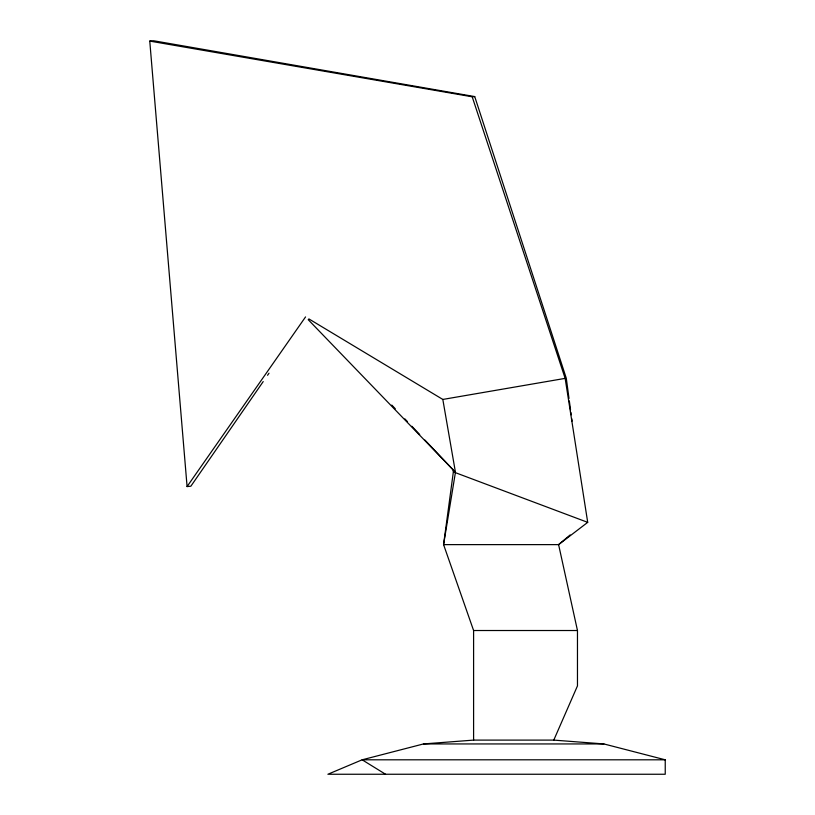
<?xml version="1.0" encoding="UTF-8"?>
<svg xmlns="http://www.w3.org/2000/svg" width="815" height="815" viewBox="0 0 815 815"><rect width="100%" height="100%" fill="white"/><g stroke="black" fill="none" stroke-linecap="round" stroke-linejoin="round"><path stroke-width="1.22" d="M453.028 469.389L453.354 471.895L443.574 544.624L473.596 630.515L473.596 740.102L423.484 743.942L362.145 759.804L327.895 774.25L665.234 774.25L665.234 759.804L603.895 743.942L553.782 740.102L473.596 740.102M553.782 740.102L577.468 685.884L577.468 630.515L558.601 544.624L570.174 534.915M263.214 381.573L190.863 486.209L187.083 486.565L149.766 41.096L153.546 40.75L474.727 96.578L566.293 378.282L569.002 398.454M267.554 375.297L269.001 373.209M187.083 486.565L305.554 316.913M149.766 41.096L472.201 96.791L565.152 378.374L587.707 522.354L558.601 544.624L443.574 544.624L455.453 472.282L442.82 399.442L308.824 318.879M442.82 399.442L565.152 378.374M472.201 96.791L474.727 96.578M473.596 630.515L577.468 630.515M423.484 743.942L603.895 743.942M665.234 759.804L362.145 759.804L385.546 774.25M453.354 471.895L587.707 522.354M308.202 319.653L455.453 472.282L424.931 440.059M391.791 405.075L395.285 408.763M404.872 418.89L407.49 421.65M411.85 426.255L419.705 434.538M569.339 400.97L570.531 409.792M570.867 412.309L571.203 414.835M571.712 418.615L572.048 421.141"/></g></svg>
